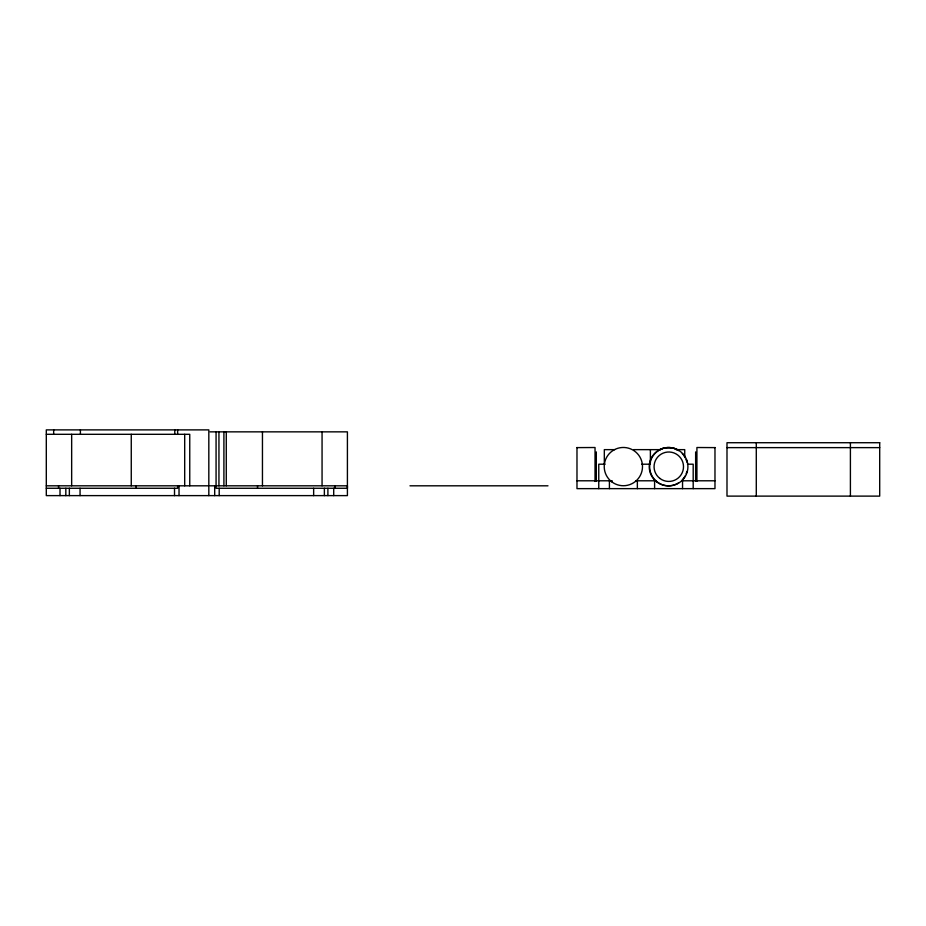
<?xml version="1.0" encoding="UTF-8"?>
<svg xmlns="http://www.w3.org/2000/svg" width="926" height="926" viewBox="0 0 926 926"><rect width="100%" height="100%" fill="white"/><g stroke="black" fill="none" stroke-linecap="round" stroke-linejoin="round"><path stroke-width="1.39" d="M210.121 431.852L347.412 431.852L347.412 495.618L46.3 495.618L46.3 429.884L208.825 429.884L208.825 495.618M46.3 434.306L189.749 434.306L189.749 485.814M576.979 447.617L595.036 447.513L595.036 481.462M714.976 447.617L696.919 447.513L696.919 481.346M726.991 447.628L879.7 447.628M614.771 449.642L604.319 449.642L604.319 464.204M633.65 449.642L660.4 449.642M676.142 449.642L684.731 449.642L684.731 457.583M605.118 464.204L598.763 464.204L598.763 488.639M641.683 464.204L650.272 464.204M687.474 464.204L693.192 464.204L693.192 488.639M576.979 480.791L612.213 480.791M635.965 480.791L655.99 480.791M681.744 480.791L714.976 480.791M46.3 485.814L208.825 485.814M210.248 485.814L347.412 485.814L347.412 488.268L216.071 488.268L216.071 431.852M409.986 485.814L547.984 485.814M46.3 488.268L177.642 488.268L177.642 485.814M850.404 442.721L850.404 496.116M756.287 442.721L756.287 496.116M714.976 447.513L714.976 488.639L576.979 488.639L576.979 447.513M695.646 451.911L695.646 481.173M682.543 480.791L682.543 488.639M654.601 480.791L654.601 488.639M650.388 449.642L650.388 462.884M637.354 480.791L637.354 488.639M609.412 480.791L609.412 488.639M596.309 451.911L596.309 481.173M335.154 485.814L335.154 488.268M333.707 488.268L333.707 495.618M327.897 488.268L327.897 495.618M324.366 488.268L324.366 495.618M322.063 431.852L322.063 485.814M313.648 488.268L313.648 495.618M262.452 431.852L262.452 485.814M257.532 485.814L257.532 488.268M226.28 431.852L226.28 485.814M223.907 431.852L223.907 485.814M219.196 488.268L219.196 495.618M218.941 431.852L218.941 485.814M214.693 485.814L214.693 495.618M184.691 434.306L184.691 485.814M179.031 485.814L179.031 495.618M177.642 429.884L177.642 434.306M174.782 429.884L174.782 434.306M174.516 488.268L174.516 495.618M136.191 485.814L136.191 488.268M131.261 434.306L131.261 485.814M80.4 429.884L80.4 434.306M80.064 488.268L80.064 495.618M71.661 434.306L71.661 485.814M69.357 488.268L69.357 495.618M65.827 488.268L65.827 495.618M60.016 488.268L60.016 495.618M58.558 485.814L58.558 488.268M53.662 429.884L53.662 434.306M686.895 471.473A19.133 19.122 0 0 1 686.154 473.765M685.136 475.941A19.133 19.122 0 0 1 682.312 479.818M678.619 482.874A19.133 19.122 0 0 1 653.883 479.217A19.133 19.122 0 0 1 653.883 454.215A19.133 19.122 0 0 1 678.619 450.568M682.312 453.624A19.133 19.122 0 0 1 685.136 457.502M686.154 459.678A19.133 19.122 0 0 1 686.895 461.958M658.34 450.453A19.133 19.133 0 0 1 678.839 450.453M684.071 455.36A19.133 19.133 0 0 1 685.356 457.386M686.386 459.562A19.133 19.133 0 0 1 687.127 461.842M879.7 442.721L726.991 442.721L726.991 496.116L879.7 496.116L879.7 442.721M657.217 481.948A19.133 19.122 0 0 0 687.763 469.112A19.133 19.122 0 0 0 661.372 449.087A19.133 19.122 0 0 0 657.217 481.948M659.891 478.441A14.712 14.712 0 0 0 683.388 468.556A14.712 14.712 0 0 0 663.085 453.15A14.712 14.712 0 0 0 659.891 478.441M611.797 481.844A19.133 19.133 0 0 0 642.343 468.996A19.133 19.133 0 0 0 615.952 448.96A19.133 19.133 0 0 0 611.797 481.844"/></g></svg>
